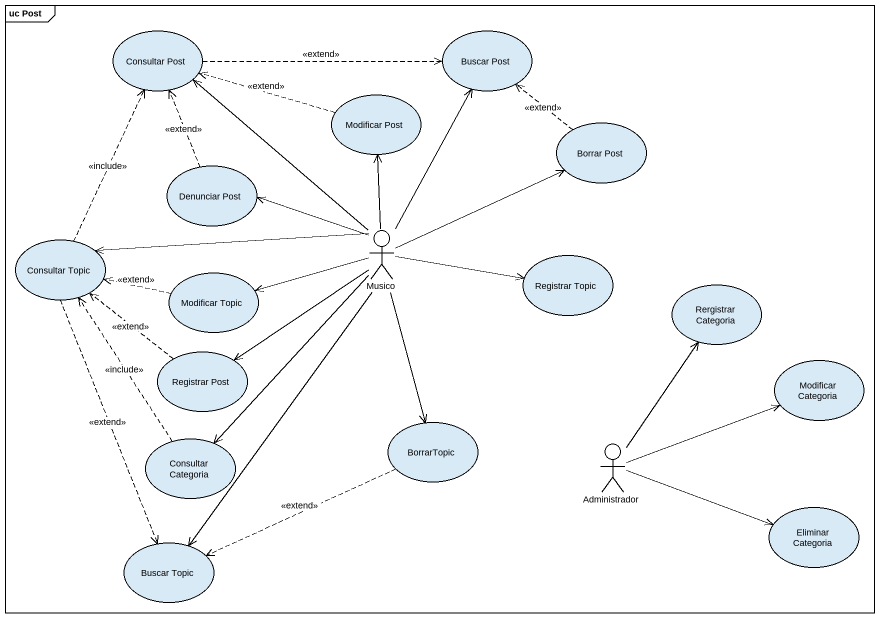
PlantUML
@startuml
mainframe uc Post
usecase "Consultar Post" as Consultar_Post
usecase "Buscar Post" as Buscar_Post
usecase "Modificar Post" as Modificar_Post
usecase "Borrar Post" as Borrar_Post
usecase "Denunciar Post" as Denunciar_Post
usecase "Consultar Topic" as Consultar_Topic
actor Musico
usecase "Modificar Topic" as Modificar_Topic
usecase "Registrar Topic" as Registrar_Topic
usecase "Rergistrar Categoria" as Rergistrar_Categoria
usecase "Registrar Post" as Registrar_Post
usecase "Modificar Categoria" as Modificar_Categoria
usecase BorrarTopic
usecase "Consultar Categoria" as Consultar_Categoria
actor Administrador
usecase "Eliminar Categoria" as Eliminar_Categoria
usecase "Buscar Topic" as Buscar_Topic
Consultar_Post .right.> Buscar_Post : <<extend>>
Modificar_Post .left.> Consultar_Post : <<extend>>
Borrar_Post .up.> Buscar_Post : <<extend>>
Denunciar_Post .up.> Consultar_Post : <<extend>>
Consultar_Topic .up.> Consultar_Post : <<include>>
Consultar_Topic ..> Buscar_Topic : <<extend>>
Musico -up-> Consultar_Post
Musico -up-> Buscar_Post
Musico -up-> Modificar_Post
Musico -right-> Borrar_Post
Musico -left-> Denunciar_Post
Musico -left-> Consultar_Topic
Musico -left-> Modificar_Topic
Musico -right-> Registrar_Topic
Musico --> Registrar_Post
Musico --> BorrarTopic
Musico --> Consultar_Categoria
Musico --> Buscar_Topic
Modificar_Topic .left.> Consultar_Topic : <<extend>>
Registrar_Post .up.> Consultar_Topic : <<extend>>
BorrarTopic .left.> Buscar_Topic : <<extend>>
Consultar_Categoria .up.> Consultar_Topic : <<include>>
Administrador -up-> Rergistrar_Categoria
Administrador -right-> Modificar_Categoria
Administrador -right-> Eliminar_Categoria
@enduml
